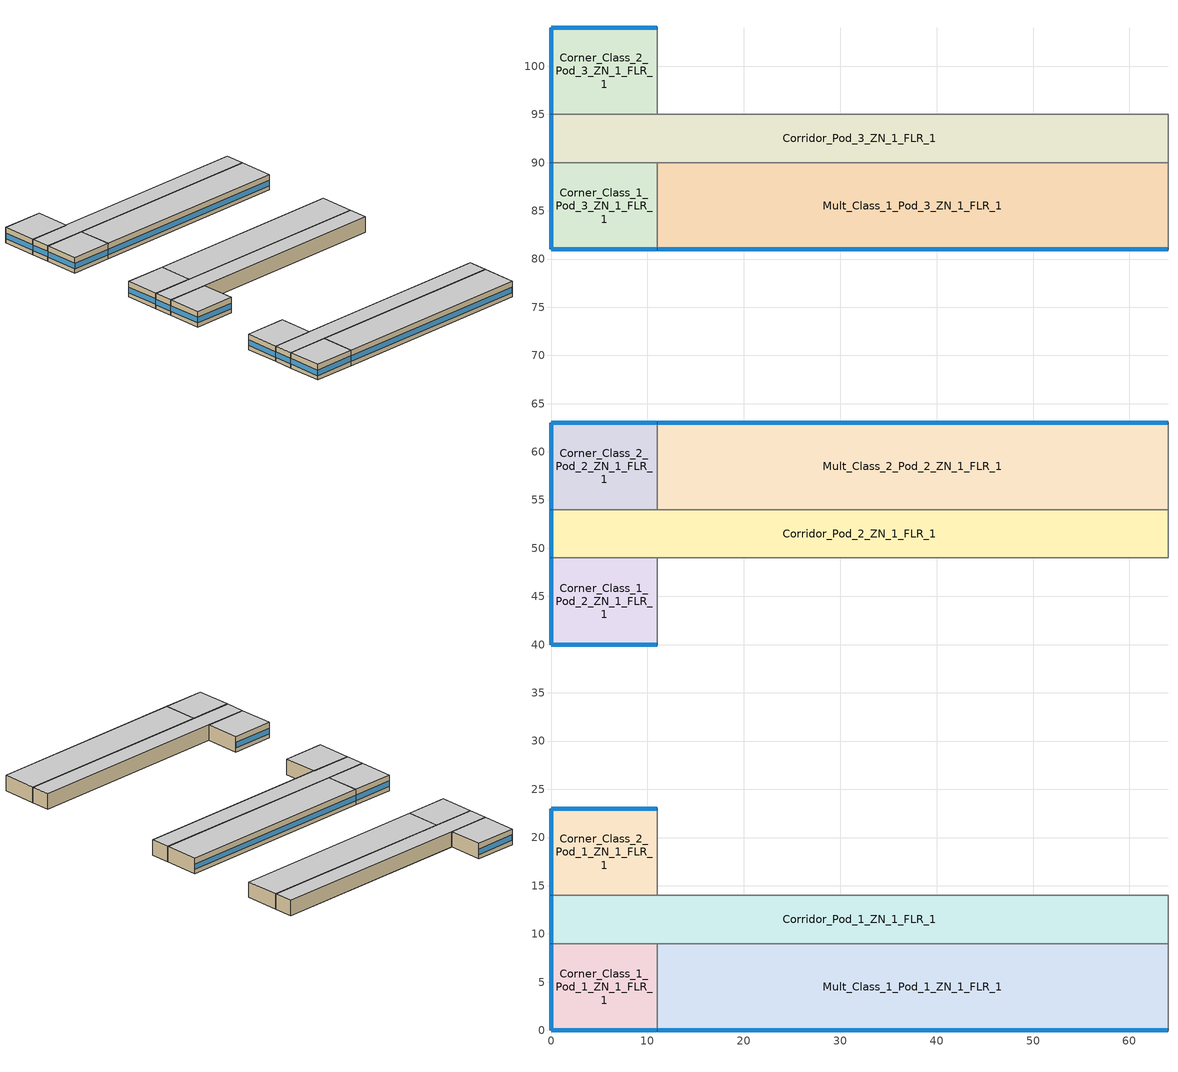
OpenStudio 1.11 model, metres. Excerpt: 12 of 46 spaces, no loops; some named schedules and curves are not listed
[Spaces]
Mult_Class_2_Pod_2_ZN_1_FLR_1
 floor ground: 64,63 64,54 11,54 11,63 z0
 wall outside: 64,63 11,63 z0:4
 wall to Corner_Class_2_Pod_2_ZN_1_FLR_1: 11,63 11,54 z0:4
 wall to Corridor_Pod_2_ZN_1_FLR_1: 11,54 64,54 z0:4
 wall to Main_Corridor_ZN_1_FLR_1: 64,54 64,63 z0:4
 window: 63.95,63 11.05,63 z1.1:2.5
 ceiling to Mult_Class_2_Pod_2_ZN_1_FLR_2: 64,54 64,63 11,63 11,54 z4
Corner_Class_2_Pod_3_ZN_1_FLR_1
 floor ground: 11,104 11,95 0,95 0,104 z0
 wall outside: 11,104 0,104 0,95 z0:4
 wall to Corridor_Pod_3_ZN_1_FLR_1: 0,95 11,95 z0:4
 wall to Mult_Class_2_Pod_3_ZN_1_FLR_1: 11,95 11,104 z0:4
 window: 0,103.95 0,95.05 z1.1:2.52; 10.95,104 0.05,104 z1.1:2.51
 ceiling to Corner_Class_2_Pod_3_ZN_1_FLR_2: 11,95 11,104 0,104 0,95 z4
Mult_Class_1_Pod_1_ZN_1_FLR_1
 floor ground: 64,9 64,0 11,0 11,9 z0
 wall outside: 11,0 64,0 z0:4
 wall to Lobby_ZN_1_FLR_1: 64,0 64,9 z0:4
 wall to Corner_Class_1_Pod_1_ZN_1_FLR_1: 11,9 11,0 z0:4
 wall to Corridor_Pod_1_ZN_1_FLR_1: 64,9 11,9 z0:4
 window: 11.05,0 63.95,0 z1.1:2.5
 ceiling to Mult_Class_1_Pod_1_ZN_1_FLR_2: 64,0 64,9 11,9 11,0 z4
Corner_Class_1_Pod_1_ZN_1_FLR_1
 floor ground: 11,9 11,0 0,0 0,9 z0
 wall outside: 0,9 0,0 11,0 z0:4
 wall to Corridor_Pod_1_ZN_1_FLR_1: 11,9 0,9 z0:4
 window: 0.05,0 10.95,0 z1.1:2.51; 0,8.95 0,0.05 z1.1:2.52
 ceiling to Corner_Class_1_Pod_1_ZN_1_FLR_2: 11,0 11,9 0,9 0,0 z4
Corner_Class_1_Pod_2_ZN_1_FLR_1
 floor ground: 11,49 11,40 0,40 0,49 z0
 wall outside: 0,49 0,40 11,40 z0:4
 wall to Mult_Class_1_Pod_2_ZN_1_FLR_1: 11,40 11,49 z0:4
 wall to Corridor_Pod_2_ZN_1_FLR_1: 11,49 0,49 z0:4
 window: 0.05,40 10.95,40 z1.1:2.51; 0,48.95 0,40.05 z1.1:2.52
 ceiling to Corner_Class_1_Pod_2_ZN_1_FLR_2: 11,40 11,49 0,49 0,40 z4
Corridor_Pod_2_ZN_1_FLR_1
 floor ground: 64,54 64,49 0,49 0,54 z0
 wall outside: 0,54 0,49 z0:4
 wall to Corner_Class_2_Pod_2_ZN_1_FLR_1: 11,54 0,54 z0:4
 wall to Main_Corridor_ZN_1_FLR_1: 64,49 64,54 z0:4
 wall to Mult_Class_1_Pod_2_ZN_1_FLR_1: 11,49 64,49 z0:4
 window: 0,53.95 0,49.05 z1.1:2.53
 ceiling to Corridor_Pod_2_ZN_1_FLR_2: 64,49 64,54 0,54 0,49 z4
Corridor_Pod_1_ZN_1_FLR_1
 floor ground: 64,14 64,9 0,9 0,14 z0
 wall outside: 0,14 0,9 z0:4
 wall to Mult_Class_2_Pod_1_ZN_1_FLR_1: 64,14 11,14 z0:4
 wall to Corner_Class_2_Pod_1_ZN_1_FLR_1: 11,14 0,14 z0:4
 wall to Lobby_ZN_1_FLR_1: 64,9 64,14 z0:4
 window: 0,13.95 0,9.05 z1.1:2.53
 ceiling to Corridor_Pod_1_ZN_1_FLR_2: 64,9 64,14 0,14 0,9 z4
Corridor_Pod_3_ZN_1_FLR_1
 floor ground: 64,95 64,90 0,90 0,95 z0
 wall outside: 0,95 0,90 z0:4
 wall to Mult_Class_1_Pod_3_ZN_1_FLR_1: 11,90 64,90 z0:4
 wall to Bathrooms_ZN_1_FLR_1: 64,90 64,95 z0:4
 wall to Corner_Class_1_Pod_3_ZN_1_FLR_1: 0,90 11,90 z0:4
 wall to Mult_Class_2_Pod_3_ZN_1_FLR_1: 64,95 11,95 z0:4
 window: 0,94.95 0,90.05 z1.1:2.53
 ceiling to Corridor_Pod_3_ZN_1_FLR_2: 64,90 64,95 0,95 0,90 z4
Mult_Class_1_Pod_3_ZN_1_FLR_1
 floor ground: 64,90 64,81 11,81 11,90 z0
 wall outside: 11,81 64,81 z0:4
 wall to Corner_Class_1_Pod_3_ZN_1_FLR_1: 11,90 11,81 z0:4
 wall to Main_Corridor_ZN_1_FLR_1: 64,81 64,90 z0:4
 window: 11.05,81 63.95,81 z1.1:2.5
 ceiling to Mult_Class_1_Pod_3_ZN_1_FLR_2: 64,81 64,90 11,90 11,81 z4
Corner_Class_2_Pod_2_ZN_1_FLR_1
 floor ground: 11,63 11,54 0,54 0,63 z0
 wall outside: 11,63 0,63 0,54 z0:4
 window: 10.95,63 0.05,63 z1.1:2.51; 0,62.95 0,54.05 z1.1:2.52
 ceiling to Corner_Class_2_Pod_2_ZN_1_FLR_2: 11,54 11,63 0,63 0,54 z4
Corner_Class_2_Pod_1_ZN_1_FLR_1
 floor ground: 11,23 11,14 0,14 0,23 z0
 wall outside: 11,23 0,23 0,14 z0:4
 wall to Mult_Class_2_Pod_1_ZN_1_FLR_1: 11,14 11,23 z0:4
 window: 0,22.95 0,14.05 z1.1:2.52; 10.95,23 0.05,23 z1.1:2.51
 ceiling to Corner_Class_2_Pod_1_ZN_1_FLR_2: 11,14 11,23 0,23 0,14 z4
Corner_Class_1_Pod_3_ZN_1_FLR_1
 floor ground: 11,90 11,81 0,81 0,90 z0
 wall outside: 0,90 0,81 11,81 z0:4
 window: 0.05,81 10.95,81 z1.1:2.51; 0,89.95 0,81.05 z1.1:2.52
 ceiling to Corner_Class_1_Pod_3_ZN_1_FLR_2: 11,81 11,90 0,90 0,81 z4
[Site]
Houston Bush Intercontinental: Latitude {deg}=30; Longitude {deg}=-95.37; Time Zone {hr}=-6; Elevation {m}=29; Terrain=City
[Building]
90.1-2010-SecondarySchool-ASHRAE 169-2006-2A created: 2016-05-25 12:44:19 -0600: North Axis {deg}=0; Default Construction Set=90.1-2010 - SecSchl - ASHRAE 169-2006-2A; Standards Building Type=SecondarySchool
[ClimateZones]
Climate Zone Institution Name 1=ASHRAE; Climate Zone Document Name 1=ANSI/ASHRAE Standard 169; Climate Zone Document Year 1=2006; Climate Zone Value 1=2A; Climate Zone Institution Name 2=CEC; Climate Zone Document Name 2=California Climate Zone Descriptions; Climate Zone Document Year 2=1995
[Site:GroundTemperature:BuildingSurface]
20.84, 20.81, 20.85, 20.89, 20.94, 23.18, 23.51, 23.57, 23.6, 21.32, 21.03, 20.9
[Site:WaterMainsTemperature]
Calculation Method=Correlation; Annual Average Outdoor Air Temperature {C}=20.3167; Maximum Difference In Monthly Average Outdoor Air Temperatures {deltaC}=17.8
[SizingPeriod:DesignDay] Barometric Pressure {Pa}=100977; Sky Clearness=0; Rain Indicator=0; Snow Indicator=0; Day of Month=21; Daylight Saving Time Indicator=0; Humidity Indicating Type=Wetbulb; Dry-Bulb Temperature Range Modifier Type=DefaultMultipliers
Name | Maximum Dry-Bulb Temperature {C} | Daily Dry-Bulb Temperature Range {deltaC} | Humidity Indicating Conditions at Maximum Dry-Bulb | Wind Speed {m/s} | Wind Direction {deg} | Month | Day Type | Solar Model Indicator | ASHRAE Taub | ASHRAE Taud
Houston Bush Intercontinental Ann Clg .4% Condns DB=>MWB | 36 | 10.1 | 24.8 | 3.5 | 170 | 7 | SummerDesignDay | ASHRAETau | 0.499 | 1.97
Houston Bush Intercontinental Ann Htg 99.6% Condns DB | -1.6 | 0 | -1.6 | 2.8 | 0 | 1 | WinterDesignDay | ASHRAEClearSky
[Material:NoMass] Thermal Absorptance=0.9; Solar Absorptance=0.7
Name | Roughness | Thermal Resistance {m2-K/W} | Visible Absorptance
CP02 CARPET PAD | VeryRough | 0.21648 | 0.8
Typical Insulation R-6.78 | Smooth | 1.19347 | 0.7
Typical Carpet Pad | Smooth | 0.21648 | 0.8
Typical Insulation R-5.89 | Smooth | 1.03652 | 0.7
Typical Insulation R-19.72 | Smooth | 3.4722 | 0.7
Typical Insulation R-0.58 | Smooth | 0.101875 | 0.7
Typical Insulation | Smooth | 0.0282222 | 0.7
[Material]
Name | Roughness | Thickness {m} | Conductivity {W/m-K} | Density {kg/m3} | Specific Heat {J/kg-K} | Thermal Absorptance | Solar Absorptance | Visible Absorptance
100mm Normalweight concrete floor | MediumSmooth | 0.1016 | 2.31 | 2322 | 832
G01 13mm gypsum board | Smooth | 0.0127 | 0.16 | 800 | 1090 | 0.9 | 0.7 | 0.5
4 in. Normalweight Concrete Floor | MediumRough | 0.1016 | 2.31 | 2322 | 832 | 0.9 | 0.7 | 0.7
25mm Stucco | Smooth | 0.0254 | 0.72 | 1856 | 840 | 0.9 | 0.7 | 0.7
5/8 in. Gypsum Board | MediumSmooth | 0.0159 | 0.16 | 800 | 1090 | 0.9 | 0.7 | 0.7
Roof Membrane - Highly Reflective | VeryRough | 0.0095 | 0.16 | 1121.29 | 1460 | 0.75 | 0.45 | 0.7
Metal Roof Surface; F08 Metal surface | Smooth | 0.0008 | 45.28 | 7824 | 500 | 0.9 | 0.7 | 0.7
6 in. Normalweight Concrete Floor | MediumRough | 0.1524 | 2.31 | 2322 | 832 | 0.9 | 0.7 | 0.7
8 in. Concrete Block Basement Wall | MediumRough | 0.2032 | 1.326 | 1842 | 912 | 0.9 | 0.7 | 0.7
G05 25mm wood | MediumSmooth | 0.0254 | 0.15 | 608 | 1630 | 0.9 | 0.5 | 0.5
Std Wood 6inch | MediumSmooth | 0.15 | 0.12 | 540 | 1210 | 0.9 | 0.7 | 0.7
[Construction]
Typical Insulated Exterior Mass Floor R-9.35: Typical Insulation R-6.78, 4 in. Normalweight Concrete Floor, Typical Carpet Pad
Typical Insulated Steel Framed Exterior Wall R-8.06: 25mm Stucco, 5/8 in. Gypsum Board, Typical Insulation R-5.89, 5/8 in. Gypsum Board
Typical IEAD Roof - Highly Reflective R-20.83: Roof Membrane - Highly Reflective, Typical Insulation R-19.72, Metal Roof Surface
Typical Interior Floor: 100mm Normalweight concrete floor, CP02 CARPET PAD
Typical Interior Wall: G01 13mm gypsum board, G01 13mm gypsum board
Typical Interior Ceiling: CP02 CARPET PAD, 100mm Normalweight concrete floor
Typical Insulated Carpeted 6in Slab Floor: 6 in. Normalweight Concrete Floor, Typical Carpet Pad
Typical Insulated Basement Mass Wall: 8 in. Concrete Block Basement Wall
U 0.72 SHGC 0.25 Sgl Ref-B-M Tint 6mm: REF B TINT MID 6MM
Typical Insulated Metal Door R-1.43: F08 Metal surface, Typical Insulation R-0.58
Typical Overhead Door: Typical Insulation
U 1.98 SHGC 0.36 Sgl Ref-B-H Clr 6mm: REF B CLEAR HI 6MM
Typical Interior Window: Clear 3mm
Typical Interior Door; Typical Interior Partition: G05 25mm wood
InteriorFurnishings: Std Wood 6inch
[DefaultConstructionSet]
90.1-2010 - SecSchl - ASHRAE 169-2006-2A: Default Exterior Surface Constructions=Default Surface Constructions 1; Default Interior Surface Constructions=Default Surface Constructions 2; Default Ground Contact Surface Constructions=Default Surface Constructions 3; Default Exterior SubSurface Constructions=Default Sub Surface Constructions 1; Default Interior SubSurface Constructions=Default Sub Surface Constructions 2; Interior Partition Construction=Typical Interior Partition
[DefaultSurfaceConstructions]
Name | Floor Construction | Wall Construction | Roof Ceiling Construction
Default Surface Constructions 1 | Typical Insulated Exterior Mass Floor R-9.35 | Typical Insulated Steel Framed Exterior Wall R-8.06 | Typical IEAD Roof - Highly Reflective R-20.83
Default Surface Constructions 2 | Typical Interior Floor | Typical Interior Wall | Typical Interior Ceiling
Default Surface Constructions 3 | Typical Insulated Carpeted 6in Slab Floor | Typical Insulated Basement Mass Wall
[DefaultSubSurfaceConstructions]
Name | Fixed Window Construction | Operable Window Construction | Door Construction | Overhead Door Construction | Skylight Construction | Tubular Daylight Dome Construction | Tubular Daylight Diffuser Construction
Default Sub Surface Constructions 1 | U 0.72 SHGC 0.25 Sgl Ref-B-M Tint 6mm | U 0.72 SHGC 0.25 Sgl Ref-B-M Tint 6mm | Typical Insulated Metal Door R-1.43 | Typical Overhead Door | U 1.98 SHGC 0.36 Sgl Ref-B-H Clr 6mm | Typical Interior Window | Typical Interior Window
Default Sub Surface Constructions 2 | Typical Interior Window | Typical Interior Window | Typical Interior Door
[WindowMaterial:Glazing] Optical Data Type=SpectralAverage; Infrared Transmittance at Normal Incidence=0; Front Side Infrared Hemispherical Emissivity=0.84; Conductivity {W/m-K}=0.9; Dirt Correction Factor for Solar and Visible Transmittance=1; Solar Diffusing=No
Name | Thickness {m} | Solar Transmittance at Normal Incidence | Front Side Solar Reflectance at Normal Incidence | Back Side Solar Reflectance at Normal Incidence | Visible Transmittance at Normal Incidence | Front Side Visible Reflectance at Normal Incidence | Back Side Visible Reflectance at Normal Incidence | Back Side Infrared Hemispherical Emissivity
REF B TINT MID 6MM | 0.006 | 0.1 | 0.11 | 0.41 | 0.13 | 0.1 | 0.32 | 0.45
REF B CLEAR HI 6MM | 0.006 | 0.24 | 0.16 | 0.32 | 0.3 | 0.16 | 0.29 | 0.6
Clear 3mm | 0.003 | 0.837 | 0.075 | 0.075 | 0.898 | 0.081 | 0.081 | 0.84
[Space] Part of Total Floor Area=Yes
Name | Space Type | Thermal Zone
Corner_Class_1_Pod_2_ZN_1_FLR_1 | SecondarySchool Classroom | Corner_Class_1_Pod_2_ZN_1_FLR_1 ZN
Mult_Class_2_Pod_2_ZN_1_FLR_1 | SecondarySchool Classroom | Mult_Class_2_Pod_2_ZN_1_FLR_1 ZN
Mult_Class_1_Pod_3_ZN_1_FLR_1 | SecondarySchool Classroom | Mult_Class_1_Pod_3_ZN_1_FLR_1 ZN
Mult_Class_1_Pod_1_ZN_1_FLR_1 | SecondarySchool Classroom | Mult_Class_1_Pod_1_ZN_1_FLR_1 ZN
Corridor_Pod_1_ZN_1_FLR_1 | SecondarySchool Corridor | Corridor_Pod_1_ZN_1_FLR_1 ZN
Corner_Class_2_Pod_3_ZN_1_FLR_1 | SecondarySchool Classroom | Corner_Class_2_Pod_3_ZN_1_FLR_1 ZN
Corner_Class_1_Pod_1_ZN_1_FLR_1 | SecondarySchool Classroom | Corner_Class_1_Pod_1_ZN_1_FLR_1 ZN
Corridor_Pod_3_ZN_1_FLR_1 | SecondarySchool Corridor | Corridor_Pod_3_ZN_1_FLR_1 ZN
Corridor_Pod_2_ZN_1_FLR_1 | SecondarySchool Corridor | Corridor_Pod_2_ZN_1_FLR_1 ZN
Corner_Class_2_Pod_1_ZN_1_FLR_1 | SecondarySchool Classroom | Corner_Class_2_Pod_1_ZN_1_FLR_1 ZN
Corner_Class_1_Pod_3_ZN_1_FLR_1 | SecondarySchool Classroom | Corner_Class_1_Pod_3_ZN_1_FLR_1 ZN
Corner_Class_2_Pod_2_ZN_1_FLR_1 | SecondarySchool Classroom | Corner_Class_2_Pod_2_ZN_1_FLR_1 ZN
[SpaceType] Standards Building Type=SecondarySchool
Name | Default Schedule Set | Design Specification Outdoor Air Object | Standards Space Type
SecondarySchool Corridor | SecondarySchool Corridor Schedule Set | SecondarySchool Corridor Ventilation | Corridor
SecondarySchool Classroom | SecondarySchool Classroom Schedule Set | SecondarySchool Classroom Ventilation | Classroom
[People:Definition]
SecondarySchool Classroom People Definition: Number of People Calculation Method=People/Area; People per Space Floor Area {person/m2}=0.376737; Fraction Radiant=0.3
[People]
SecondarySchool Classroom People: People Definition=SecondarySchool Classroom People Definition; Space or SpaceType=SecondarySchool Classroom; Work Efficiency Schedule=Work Efficiency Schedule; Clothing Insulation Schedule=Clothing Schedule; Air Velocity Schedule=Air Velocity Schedule
[Lights:Definition] Design Level Calculation Method=Watts/Area; Fraction Radiant=0.37; Fraction Visible=0.2
Name | Watts per Space Floor Area {W/m2}
SecondarySchool Classroom Lights Definition | 13.3472
SecondarySchool Corridor Lights Definition | 7.10418
[Lights]
Name | Lights Definition | Space or SpaceType | Schedule
SecondarySchool Classroom Lights | SecondarySchool Classroom Lights Definition | SecondarySchool Classroom | SchoolSecondary BLDG_LIGHT_CLASSROOM_SCH OccSensor Reduction
SecondarySchool Corridor Lights | SecondarySchool Corridor Lights Definition | SecondarySchool Corridor
[ElectricEquipment:Definition] Design Level Calculation Method=Watts/Area; Fraction Radiant=0.5
Name | Watts per Space Floor Area {W/m2}
SecondarySchool Classroom Elec Equip Definition | 9.99967
SecondarySchool Corridor Elec Equip Definition | 3.98265
[ElectricEquipment]
Name | Electric Equipment Definition | Space or SpaceType
SecondarySchool Classroom Elec Equip | SecondarySchool Classroom Elec Equip Definition | SecondarySchool Classroom
SecondarySchool Corridor Elec Equip | SecondarySchool Corridor Elec Equip Definition | SecondarySchool Corridor
[DesignSpecification:OutdoorAir] Outdoor Air Method=Sum
Name | Outdoor Air Flow per Person {m3/s-person} | Outdoor Air Flow per Floor Area {m3/s-m2}
SecondarySchool Classroom Ventilation | 0.00471947 | 0.0006096
SecondarySchool Corridor Ventilation |  | 0.0003048
[DefaultScheduleSet] Number of People Schedule=SchoolSecondary BLDG_OCC_SCH; People Activity Level Schedule=SchoolSecondary ACTIVITY_SCH; Electric Equipment Schedule=SchoolSecondary BLDG_EQUIP_SCH; Infiltration Schedule=SchoolSecondary INFIL_SCH_PNNL
Name | Lighting Schedule
SecondarySchool Classroom Schedule Set | SchoolSecondary BLDG_LIGHT_CLASSROOM_SCH
SecondarySchool Corridor Schedule Set | SchoolSecondary BLDG_LIGHT_CORRIDOR_SCH
[ThermostatSetpoint:DualSetpoint] Heating Setpoint Temperature Schedule=SchoolSecondary HTGSETP_SCH_YES_OPTIMUM; Cooling Setpoint Temperature Schedule=SchoolSecondary CLGSETP_SCH_NO_SETBACK
SecondarySchool Corridor Thermostat 1; SecondarySchool Classroom Thermostat 3; SecondarySchool Classroom Thermostat 5; SecondarySchool Corridor Thermostat 5; SecondarySchool Classroom Thermostat 10; SecondarySchool Corridor Thermostat 7; SecondarySchool Classroom Thermostat 12; SecondarySchool Classroom Thermostat 13; SecondarySchool Classroom Thermostat 17; SecondarySchool Classroom Thermostat 19; SecondarySchool Classroom Thermostat 20; SecondarySchool Classroom Thermostat 23
[SpaceInfiltration:DesignFlowRate] Schedule=SchoolSecondary INFIL_SCH_PNNL; Design Flow Rate Calculation Method=Flow/ExteriorArea; Flow per Exterior Surface Area {m3/s-m2}=0.000569573; Constant Term Coefficient=0; Temperature Term Coefficient=0; Velocity Term Coefficient=0.224; Velocity Squared Term Coefficient=0
Name | Space or SpaceType
Corner_Class_1_Pod_1_ZN_1_FLR_1 Infiltration | Corner_Class_1_Pod_1_ZN_1_FLR_1
Corner_Class_1_Pod_2_ZN_1_FLR_1 Infiltration | Corner_Class_1_Pod_2_ZN_1_FLR_1
Corner_Class_1_Pod_3_ZN_1_FLR_1 Infiltration | Corner_Class_1_Pod_3_ZN_1_FLR_1
Corner_Class_2_Pod_1_ZN_1_FLR_1 Infiltration | Corner_Class_2_Pod_1_ZN_1_FLR_1
Corner_Class_2_Pod_2_ZN_1_FLR_1 Infiltration | Corner_Class_2_Pod_2_ZN_1_FLR_1
Corner_Class_2_Pod_3_ZN_1_FLR_1 Infiltration | Corner_Class_2_Pod_3_ZN_1_FLR_1
Corridor_Pod_1_ZN_1_FLR_1 Infiltration | Corridor_Pod_1_ZN_1_FLR_1
Corridor_Pod_2_ZN_1_FLR_1 Infiltration | Corridor_Pod_2_ZN_1_FLR_1
Corridor_Pod_3_ZN_1_FLR_1 Infiltration | Corridor_Pod_3_ZN_1_FLR_1
Mult_Class_1_Pod_1_ZN_1_FLR_1 Infiltration | Mult_Class_1_Pod_1_ZN_1_FLR_1
Mult_Class_1_Pod_3_ZN_1_FLR_1 Infiltration | Mult_Class_1_Pod_3_ZN_1_FLR_1
Mult_Class_2_Pod_2_ZN_1_FLR_1 Infiltration | Mult_Class_2_Pod_2_ZN_1_FLR_1
[InternalMass:Definition]
Internal Mass Definition 1: Construction=InteriorFurnishings; Design Level Calculation Method=SurfaceArea/Area; Surface Area per Space Floor Area=2
[InternalMass] Internal Mass Definition=Internal Mass Definition 1
Name | Space or SpaceType
Corner_Class_1_Pod_1_ZN_1_FLR_1 Mass | Corner_Class_1_Pod_1_ZN_1_FLR_1
Mult_Class_1_Pod_1_ZN_1_FLR_1 Mass | Mult_Class_1_Pod_1_ZN_1_FLR_1
Corridor_Pod_1_ZN_1_FLR_1 Mass | Corridor_Pod_1_ZN_1_FLR_1
Corner_Class_2_Pod_1_ZN_1_FLR_1 Mass | Corner_Class_2_Pod_1_ZN_1_FLR_1
Corner_Class_1_Pod_2_ZN_1_FLR_1 Mass | Corner_Class_1_Pod_2_ZN_1_FLR_1
Corridor_Pod_2_ZN_1_FLR_1 Mass | Corridor_Pod_2_ZN_1_FLR_1
Corner_Class_2_Pod_2_ZN_1_FLR_1 Mass | Corner_Class_2_Pod_2_ZN_1_FLR_1
Mult_Class_2_Pod_2_ZN_1_FLR_1 Mass | Mult_Class_2_Pod_2_ZN_1_FLR_1
Corner_Class_1_Pod_3_ZN_1_FLR_1 Mass | Corner_Class_1_Pod_3_ZN_1_FLR_1
Mult_Class_1_Pod_3_ZN_1_FLR_1 Mass | Mult_Class_1_Pod_3_ZN_1_FLR_1
Corridor_Pod_3_ZN_1_FLR_1 Mass | Corridor_Pod_3_ZN_1_FLR_1
Corner_Class_2_Pod_3_ZN_1_FLR_1 Mass | Corner_Class_2_Pod_3_ZN_1_FLR_1
[ThermalZone] Use Ideal Air Loads=No
Name | Thermostat
Corridor_Pod_1_ZN_1_FLR_1 ZN | SecondarySchool Corridor Thermostat 1
Corner_Class_2_Pod_1_ZN_1_FLR_1 ZN | SecondarySchool Classroom Thermostat 3
Corner_Class_1_Pod_1_ZN_1_FLR_1 ZN | SecondarySchool Classroom Thermostat 5
Corridor_Pod_3_ZN_1_FLR_1 ZN | SecondarySchool Corridor Thermostat 5
Mult_Class_2_Pod_2_ZN_1_FLR_1 ZN | SecondarySchool Classroom Thermostat 10
Corridor_Pod_2_ZN_1_FLR_1 ZN | SecondarySchool Corridor Thermostat 7
Corner_Class_1_Pod_3_ZN_1_FLR_1 ZN | SecondarySchool Classroom Thermostat 12
Mult_Class_1_Pod_1_ZN_1_FLR_1 ZN | SecondarySchool Classroom Thermostat 13
Mult_Class_1_Pod_3_ZN_1_FLR_1 ZN | SecondarySchool Classroom Thermostat 17
Corner_Class_1_Pod_2_ZN_1_FLR_1 ZN | SecondarySchool Classroom Thermostat 19
Corner_Class_2_Pod_2_ZN_1_FLR_1 ZN | SecondarySchool Classroom Thermostat 20
Corner_Class_2_Pod_3_ZN_1_FLR_1 ZN | SecondarySchool Classroom Thermostat 23
[Refrigeration:Compressor] Rated Return Gas Temperature {C}=18.3; Rated Subcooling {deltaC}=0
Name | Refrigeration Compressor Power Curve | Refrigeration Compressor Capacity Curve
Refrigeration Compressor 1 | Refrigeration Compressor Power Curve | Refrigeration Compressor Capacity Curve
Refrigeration Compressor 2 | Refrigeration Compressor Power Curve 1 | Refrigeration Compressor Capacity Curve 1
[Exterior:Lights:Definition]
Name | Design Level {W}
Occ Sensing Exterior Lights Def | 8427.85
NonDimming Exterior Lights Def | 353.47
[Exterior:Lights] Control Option=AstronomicalClock
Name | Exterior Lights Definition | Schedule
Occ Sensing Exterior Lights Def | Occ Sensing Exterior Lights Def | SchoolSecondary Exterior_lighting_schedule_b
NonDimming Exterior Lights Def | NonDimming Exterior Lights Def | SchoolSecondary Exterior_lighting_schedule_a
[HeatExchanger:AirToAir:SensibleAndLatent] Availability Schedule=Always On Discrete; Nominal Supply Air Flow Rate {m3/s}=autosize; Sensible Effectiveness at 100% Heating Air Flow=0.7; Latent Effectiveness at 100% Heating Air Flow=0.6; Sensible Effectiveness at 75% Heating Air Flow=0.7; Latent Effectiveness at 75% Heating Air Flow=0.6; Sensible Effectiveness at 100% Cooling Air Flow=0.75; Latent Effectiveness at 100% Cooling Air Flow=0.6; Sensible Effectiveness at 75% Cooling Air Flow=0.75; Latent Effectiveness at 75% Cooling Air Flow=0.6; Supply Air Outlet Temperature Control=Yes; Heat Exchanger Type=Rotary; Frost Control Type=ExhaustOnly; Threshold Temperature {C}=-23.3; Initial Defrost Time Fraction=0.167; Rate of Defrost Time Fraction Increase {1/K}=1.44; Economizer Lockout=Yes
Name | Nominal Electric Power {W}
Auditorium_ZN_1_FLR_1 ZN PSZ-AC_3-7 ERV | 2966.94
Aux_Gym_ZN_1_FLR_1 ZN PSZ-AC_2-6 ERV | 1414.65
Cafeteria_ZN_1_FLR_1 ZN PSZ-AC_5-9 ERV | 2165.21
Gym_ZN_1_FLR_1 ZN PSZ-AC_1-5 ERV | 2210.7
VAV_OTHER ERV | 3357.87
VAV_POD_1 ERV | 6554.32
VAV_POD_2 ERV | 6487.67
VAV_POD_3 ERV | 6562.33
[SetpointManager:OutdoorAirPretreat] Minimum Setpoint Temperature {C}=-99; Maximum Setpoint Temperature {C}=99; Minimum Setpoint Humidity Ratio {kgWater/kgDryAir}=1e-005; Maximum Setpoint Humidity Ratio {kgWater/kgDryAir}=1
Setpoint Manager Outdoor Air Pretreat 1; Setpoint Manager Outdoor Air Pretreat 2; Setpoint Manager Outdoor Air Pretreat 3; Setpoint Manager Outdoor Air Pretreat 4; Setpoint Manager Outdoor Air Pretreat 5; Setpoint Manager Outdoor Air Pretreat 6; Setpoint Manager Outdoor Air Pretreat 7
